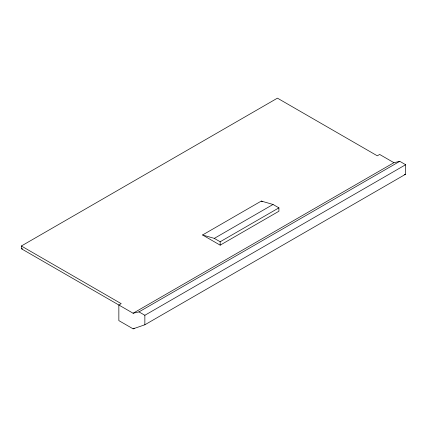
<?xml version="1.0" encoding="UTF-8"?>
<svg xmlns="http://www.w3.org/2000/svg" width="427" height="427" viewBox="0 0 427 427"><rect width="100%" height="100%" fill="white"/><g stroke="black" fill="none" stroke-linecap="round" stroke-linejoin="round"><path stroke-width="0.64" d="M399.779 161.326L138.988 311.891L133.117 313.247L21.35 248.722L21.35 246.005L277.438 98.157L377.292 155.802L379.64 154.446L393.902 162.682L399.779 161.326L405.65 164.715L405.65 174.211L144.86 324.776L133.112 328.843L118.85 320.613L118.85 305.011L121.204 303.656L21.35 246.005M202.553 234.983L261.287 201.074L273.034 204.464L278.906 207.858L278.906 211.248L220.172 245.157L202.553 234.983L214.301 238.378L220.172 241.767L278.906 207.858M214.301 238.378L273.034 204.464M133.117 313.247L393.902 162.682M138.988 311.891L144.86 315.281L405.65 164.715M133.112 328.843L134.27 328.182M404.412 174.638L405.65 174.211M21.35 248.722L22.674 248.85M261.287 201.074L262.424 201.731M220.172 241.767L220.172 245.157M144.86 315.281L144.86 324.776"/></g></svg>
